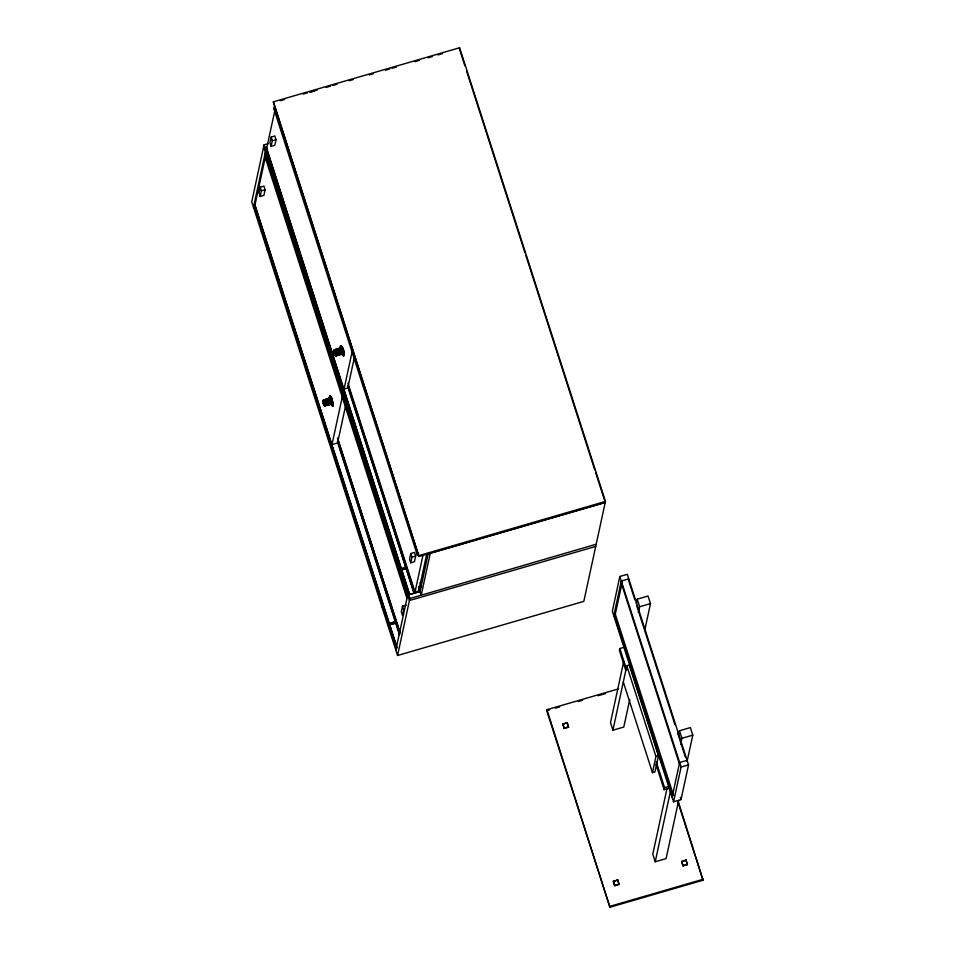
<?xml version="1.0" encoding="UTF-8"?>
<svg xmlns="http://www.w3.org/2000/svg" width="955" height="955" viewBox="0 0 955 955"><rect width="100%" height="100%" fill="white"/><g stroke="black" fill="none" stroke-linecap="round" stroke-linejoin="round"><path stroke-width="1.43" d="M324.055 405.66L322.73 400.73L324.163 405.744L332.758 403.834M323.399 400.073C338.738 395.68 329.296 396.958 323.447 400.754M323.59 400.658L324.258 401.828M333.57 350.64C338.333 362.613 330.442 348.778 334.942 351.106M329.762 398.522C328.723 390.738 334.704 408.251 331.779 405.004C335.444 409.218 330.955 394.105 330.132 396.874M340.565 347.859C340.804 341.926 345.28 354.389 343.788 355.57M340.983 348.014L342.63 353.804M268.355 143.584L264.058 144.838L251.738 201.803L397.567 655.476L583.827 601.375L605.446 501.423L459.618 47.75L273.345 101.851L418.959 556.49L605.231 502.39L595.657 472.618M265.215 148.467L266.23 147.189L409.54 594.404L266.23 147.189M417.741 553.1L418.517 552.873L417.323 555.046L273.834 108.631L274.3 106.447M253.493 207.247L265.371 152.299M266.672 148.323L274.479 112.189M397.101 647.454L396.313 647.681L253.994 204.907L254.77 204.68L396.958 648.111L396.182 648.326L253.851 205.552M254.973 205.074L265.502 156.393M260.226 187.192L259.008 192.838L260.178 196.479L263.902 195.393L265.12 189.735L263.95 186.106L260.226 187.192L261.395 190.821L260.178 196.479M271.136 137.066L269.919 142.725L271.077 146.354L274.813 145.267L276.031 139.621L274.861 135.992L271.136 137.066L272.306 140.695L271.077 146.354M261.455 232.041L261.777 230.597M267.293 250.198L267.603 248.742M323.482 403.858L323.375 402.628L324.425 401.769M334.119 353.159L334.25 352.514L334.262 353.78L334.202 352.526L335.348 352.228L335.002 350.963M342.308 396.779L331.97 444.612L337.557 442.989L345.626 405.672M352.335 350.783L344.051 389.079L347.775 387.993L354.436 357.194M459.391 48.801L459.618 47.75M382.012 607.082L382.322 605.625M387.837 625.227L388.16 623.77M401.792 568.726L405.66 566.995L405.911 568.858L402.186 569.944L401.936 568.082M390.022 624.379L395.501 623.245L390.022 624.379L389.628 623.173L395.215 621.55L395.501 623.245M405.911 568.858L406.054 568.213L402.33 569.287M410.769 553.518L409.552 559.176L410.71 562.805L414.434 561.719L415.664 556.061L414.494 552.432L410.769 553.518L411.939 557.147L410.71 562.805M402.544 606.162L401.315 611.821L402.485 615.45L403.702 609.791L402.544 606.162L406.269 605.088M395.812 650.033L407.69 595.084M265.442 147.416L408.716 594.881L420.045 591.587L428.174 553.972M417.323 555.046L417.801 552.861M397.567 655.476L409.874 598.51L264.058 144.838M418.959 556.49L273.345 101.851M348.169 386.799L414.04 593.103L347.536 386.19M422.862 555.858L414.816 592.876L348.312 385.963M426.587 554.783L418.768 590.918L415.043 591.993M419.317 591.563L418.588 587.922M430.299 553.196L421.215 595.216L418.672 587.337M678.253 801.448L703.047 880.2L609.923 907.25L546.726 710.663L546.94 709.684L618.577 688.877M562.817 724.26L567.258 722.589L568.523 727.233L564.178 728.486L562.817 724.26L567.258 722.589M564.178 728.486L562.913 723.854M619.843 576.486L612.334 611.236L673.573 801.77L681.022 799.61L688.543 764.871L627.292 574.325L619.843 576.486L681.082 767.032L673.573 801.77M613.79 615.772L621.299 581.022L628.748 578.861L628.486 580.079M622.278 581.882L615.295 614.196L673.621 795.67M625.37 646.917L619.831 648.517L619.401 650.546L625.788 670.41M623.687 661.636L610.496 722.649L612.931 730.205L623.794 727.053L629.763 699.454M636.257 603.536L637.2 599.179L648.063 596.027L650.486 603.584L644.84 629.727M612.931 730.205L626.79 665.766L629.273 665.038L658.437 755.775L654.939 771.938L652.456 772.655L623.293 681.918M638.37 612.549L639.623 606.735L637.2 599.179M613.373 881.525L617.801 879.865L619.079 884.497L614.734 885.763L613.373 881.525L617.801 879.865M609.923 907.25L546.94 709.684M614.734 885.763L613.456 881.119M652.456 772.655L655.954 756.491L626.79 665.766M669.658 788.054L664.119 789.666L664.561 787.648L656.336 762.09M666.924 788.842L652.79 854.212L655.226 861.768L666.089 858.617L678.647 800.517M678.539 735.099L679.483 730.742L690.346 727.591L692.781 735.147L687.123 761.29M655.226 861.768L670.613 790.597M680.664 744.112L681.918 738.299L679.483 730.742M672.117 797.234L679.626 762.496L687.075 760.335M681.667 861.697L686.108 860.025L687.373 864.669L683.028 865.922L681.667 861.697L686.108 860.025M683.028 865.922L681.763 861.291M342.296 353.959C344.982 359.044 342.236 347.214 340.529 345.901M280.304 100.741L284.602 99.487M303.224 94.079L307.522 92.826M310.077 92.098L317.179 90.021M326.156 87.418L330.454 86.177M332.829 85.484L337.091 84.243M349.076 80.757L353.374 79.516M369.143 74.932L373.441 73.69M385.45 70.204L389.712 68.963M392.063 68.283L396.361 67.029M414.983 61.621L419.293 60.368M428.115 57.801L432.388 56.572M437.915 54.96L442.344 53.671M310.053 92.169L314.314 90.928M273.834 108.631L274.61 108.404M272.306 140.695L276.031 139.621M266.051 148.001L265.275 148.228L408.764 594.631L420.093 591.348M261.395 190.821L265.12 189.735M340.41 346.068L341.377 345.889M340.386 346.283L341.52 346.104M340.386 346.57L341.257 345.758M341.066 346.57L341.687 346.39M340.422 346.928L341.007 346.39M341.245 346.94L341.866 346.761M341.424 347.369L342.045 347.19M341.687 347.596L334.238 349.84L334.334 350.963M342.248 347.68L334.274 349.769L335.157 351.929M334.226 350.163L342.726 347.811M334.763 350.389L342.833 348.038M333.486 350.831L334.68 350.557M341.83 348.408L342.451 348.229M333.498 350.974L342.952 348.312M333.916 351.154L334.847 350.879M334.011 351.368L343.072 348.623M335.133 351.309L343.203 348.957M334.107 351.619L335.05 351.345M334.214 351.894L343.334 349.327M333.701 352.18L334.704 352.216M333.773 352.49L343.454 349.721M333.856 352.813L334.787 352.538M342.439 350.258L343.06 350.079M334.525 352.813L343.585 350.115M333.94 353.135L334.871 352.873M334.035 353.469L343.705 350.533M334.704 353.469L335.468 352.873M334.143 353.792L335.074 353.517M335.42 354.771L336.148 355.976L335.742 353.278L343.812 350.939M334.787 353.792L335.527 353.111M342.821 351.571L343.442 351.38M334.25 354.102L335.181 353.827M335.85 353.684L343.919 351.333M334.871 354.102L335.802 353.827L335.969 355.356L335.575 354.854M334.93 354.389L344.015 351.726M334.978 354.663L335.909 354.401M342.988 352.204L343.609 352.025M336.029 354.436L344.098 352.097M334.644 355.129L335.957 354.639M334.728 355.308L344.158 352.431M334.811 355.451L344.218 352.741M334.883 355.558L344.254 353.016M335.778 355.582L341.162 354.019M343.263 353.422L343.884 353.231M335.874 355.761L343.573 353.445M335.969 355.893L343.561 353.756M343.37 353.959L343.991 353.78M342.499 354.448L343.311 354.699L342.69 354.878M343.454 354.448L344.075 354.269M343.514 354.89L344.134 354.699M342.869 355.248L343.49 355.069M343.537 355.248L344.158 355.069M343.167 355.749L344.17 355.356M343.394 355.917L344.146 355.57M329.499 396.194L330.346 395.883M329.475 396.397L330.466 396.015M329.988 396.397L330.609 396.218M329.475 396.683L330.108 396.504M329.511 397.053L330.776 396.516M330.335 397.053L330.955 396.874M329.57 397.483L330.191 397.304M330.526 397.495L331.146 397.304M323.399 400.252L331.337 397.805M323.411 400.479L331.11 398.139L331.719 399.656M322.659 400.921L331.54 398.342M322.659 401.064L323.852 400.658M322.683 401.255L331.337 398.641L331.051 397.865M322.706 401.47L332.555 398.629M322.742 401.709L324.115 401.196M331.134 399.118L331.755 398.939M323.279 401.709L331.588 399.286M322.802 401.983L323.733 401.709M323.387 401.983L331.958 399.56M323.482 402.282L324.294 401.398M331.54 400.384L332.161 400.193M331.445 398.748L331.851 400.038L324.676 402.556L331.874 399.954M323.685 402.915L324.521 402.318M323.232 403.273L323.423 402.616L323.435 403.881L324.246 403.619M323.566 403.225L332.006 400.396M331.731 401.028L332.352 400.849M323.876 403.571L332.209 401.255L332.483 402.162M323.411 404.192L324.712 402.974M331.91 401.685L332.531 401.506M324.031 404.192L332.316 401.661M323.518 404.49L324.449 404.216M323.614 404.765L332.698 402.151M324.151 404.765L332.638 402.95M323.721 405.004L325.13 404.741L324.891 403.619M324.223 405.23L332.698 403.285M324.234 405.409L325.13 404.741M332.221 402.95L332.841 402.771M323.984 405.553L332.734 403.583M324.831 405.445L332.973 403.356M324.951 405.672L333.426 403.428M325.046 405.863L333.08 403.905M332.543 404.574L333.164 404.395M331.779 405.004L332.4 404.825M332.603 405.004L333.223 404.825M331.958 405.362L332.579 405.183M332.627 405.374L333.247 405.183M332.125 405.66L333.259 405.481M332.268 405.863L333.235 405.684M332.483 406.042L333.188 405.815M411.939 557.147L415.664 556.061M419.173 555.524L605.446 501.423M430.275 553.279L605.207 502.473M408.943 593.831L409.719 593.604M414.219 592.291L414.995 592.064L347.942 383.218M419.496 590.763L420.272 590.536L418.899 586.286M408.095 596.553L407.319 596.78L265.048 153.755M409.874 598.51L596.183 544.243M595.705 546.427L409.444 600.528L263.616 146.855M390.917 623.257L393.711 622.445M639.623 606.735L650.486 603.584M546.726 710.663L549.591 709.828M555.321 708.168L559.618 706.915M578.253 701.507L582.55 700.254M598.308 695.682L605.47 693.593M564.274 728.092L568.619 726.827M681.918 738.299L692.781 735.147M655.954 756.491L658.437 755.775M681.082 767.032L688.543 764.871M664.561 787.648L668.715 786.442M614.817 885.357L619.162 884.091M683.123 865.528L687.469 864.263M610.126 906.283L703.262 879.233M323.482 399.835L324.318 401.721L323.84 401.088M325.213 406.066L324.963 403.929M330.943 397.662L330.621 398.151M341.962 347.751L342.379 348.826M332.173 403.583L332.662 404.287L332.662 403.559M331.504 403.511C333.116 405.505 330.287 395.967 330.132 398.808M342.093 348.002L342.499 349.16M342.499 349.005L343.167 351.177M342.642 349.411L343.048 350.736M335.265 351.679L335.742 353.278M459.797 49.935L464.846 65.799M466.697 71.386L525.011 252.956M525.942 255.701L594.738 469.884M628.939 581.488L634.872 599.919M636.687 605.589L674.97 724.678M677.704 733.189L685.451 757.291M621.037 582.24L679.363 763.702M680.294 797.341L681.022 799.61M677.596 800.994L703.047 880.2M614.053 614.554L672.38 796.028M619.831 648.517L626.683 669.813M655.906 764.107L664.119 789.666M686.012 860.431L687.373 864.669M567.163 722.995L568.523 727.233M617.718 880.271L619.079 884.497M275.064 109.825L278.251 119.745M280.985 128.245L286.906 146.664M290.559 158.005L295.561 173.595M300.121 187.765L304.215 200.526M310.602 220.366L312.87 227.445M320.164 250.126L324.258 262.876M330.645 282.716L338.38 306.806M340.207 312.476L347.035 333.737M349.769 342.236L355.69 360.668M360.25 374.838L364.344 387.587M369.812 404.598L372.999 414.518M379.386 434.358L381.654 441.437M389.855 466.947L395.776 485.379M399.429 496.707L407.164 520.809M409.898 529.309L415.819 547.728M420.116 582.562L421.477 586.824M420.534 584.138L421.453 586.979M418.732 587.086L421.251 595.049M334.202 352.526L334.405 353.135M264.654 155.617L406.973 598.391M337.604 438.357L399.727 631.637M337.485 438.226L399.978 632.664M337.795 440.291L399.835 633.308M337.616 441.294L399.656 634.299M337.473 441.938L399.512 634.944M254.77 204.68L396.635 646.046M253.803 205.791L396.122 648.576M331.982 400.443L332.268 401.303M343.12 351.142L343.609 353.159M343.227 351.536L343.645 353.457M330.752 398.629L330.597 397.865"/></g></svg>
